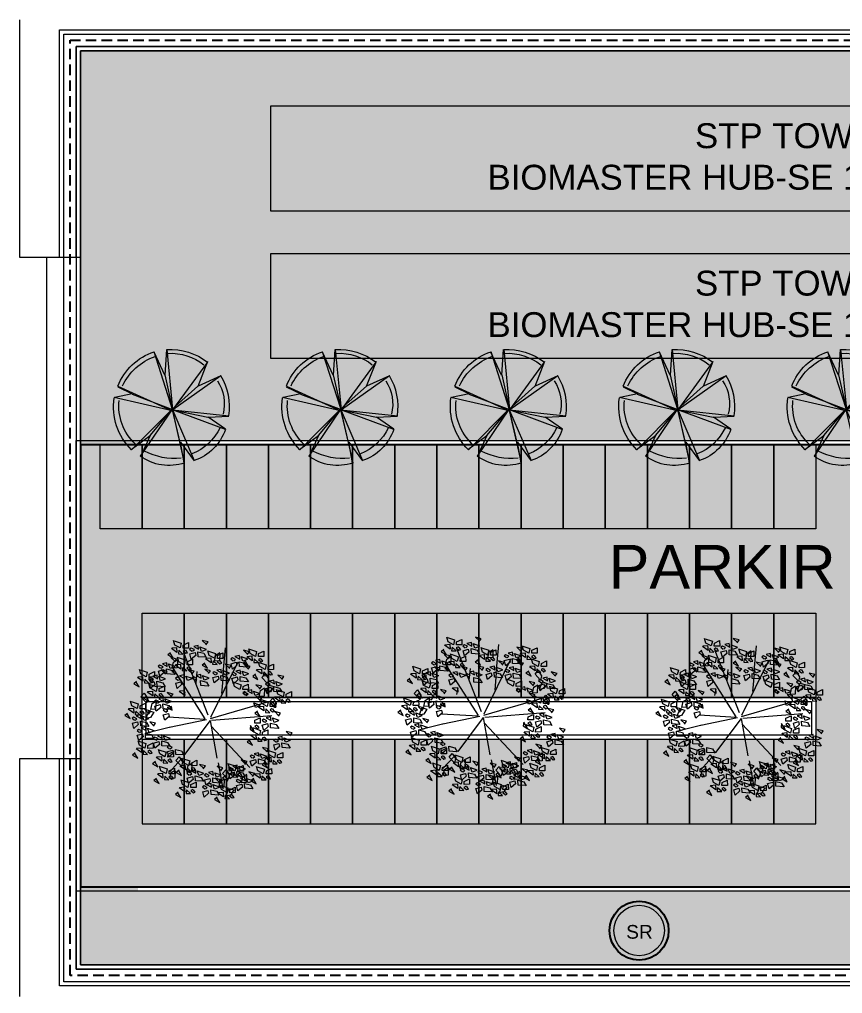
# Model space of a CAD drawing. Header units: inches. Extents: x 0 to 558, y -1 to 295.
# Drawn here: x 343.09 to 362.63, y 150.14 to 173.27 of the extents above; entities that cross this region are included whole.
import ezdxf
from ezdxf.enums import TextEntityAlignment as Align

# ---------------------------------------------------------------- set-up
doc = ezdxf.new("R2010")
doc.units = ezdxf.units.IN
doc.header["$MEASUREMENT"] = 0
doc.linetypes.add('$0$HIDDEN', pattern=[0.375, 0.25, -0.125])
for name, color, linetype, lineweight in [('ars', 11, 'Continuous', 0), ('ARSIR', 31, 'Continuous', 5), ('ARSIR BETON', 8, 'Continuous', 5), ('DINDING2', 146, 'Continuous', 5), ('lan', 7, 'Continuous', 15), ('NOT', 7, 'Continuous', 20), ('POHON', 98, 'Continuous', 5), ('RUMPUT', 93, 'Continuous', 0), ('SAN', 4, 'Continuous', 5), ('SANITAIR', 15, 'Continuous', 9)]:
    doc.layers.add(name, color=color, linetype=linetype, lineweight=lineweight)
doc.layers.add('as', color=1, linetype='Continuous', plot=False)
doc.layers.add('LANTAI', color=57, linetype='Continuous')
doc.styles.get("Standard").update_dxf_attribs({"font": 'arial.ttf'})
pattern_1 = [(86.66969, (37.0798, 226.14725), (-0.5066041, 0.569206), [0.142875, -0.934755]), (41.66969, (37.0798, 226.14725), (-0.5066045, 0.5692064), [0.142875, -0.619125]), (131.66969, (37.0798, 226.14725), (-0.5692064, -0.5066045), [0.142875, -0.619125])]

# ---------------------------------------------------------------- blocks, each defined once
blk = doc.blocks.new('DEN-1 BLOK 2')
for p, q in [((50.75, 21.705), (50.75, 33.605)), ((51.15, 21.705), (51.15, 33.605)), ((51.55, 21.705), (51.55, 33.605))]:
    blk.add_line(p, q)
for points in [[(50.1, 39.245), (50.1, 33.605)], [(50.1, 33.605), (51.55, 33.605)], [(50.1, 21.705), (51.55, 21.705)], [(50.1, 21.695), (50.1, 16.055)]]:
    blk.add_lwpolyline(points)
at = {"layer": 'as', "linetype": '$0$HIDDEN'}
for p, q in [((51.3, 16.555), (51.3, 38.755)), ((51.3, 38.755), (88.85, 38.755)), ((88.85, 16.555), (51.3, 16.555))]:
    blk.add_line(p, q, dxfattribs=at)
at = {"layer": 'SANITAIR'}
for p, q in [((51.05, 33.605), (51.05, 39.005)), ((51.05, 39.005), (88.6, 39.005)), ((51.15, 33.605), (51.15, 38.905)), ((51.15, 38.905), (88.7, 38.905)), ((51.45, 33.605), (51.45, 38.605)), ((51.45, 38.605), (89, 38.605)), ((51.55, 33.605), (51.55, 38.505)), ((51.55, 38.505), (89.1, 38.505)), ((51.55, 16.805), (51.55, 21.705)), ((89.1, 16.805), (51.55, 16.805))]:
    blk.add_line(p, q, dxfattribs=at)
for points in [[(88.6, 0.205), (88.6, 16.305), (51.05, 16.305), (51.05, 21.705)], [(88.7, 0.205), (88.7, 16.405), (51.15, 16.405), (51.15, 21.705)], [(89, 0.205), (89, 16.705), (51.45, 16.705), (51.45, 21.705)]]:
    blk.add_lwpolyline(points, dxfattribs=at)
blk = doc.blocks.new('NOT. SR')
for radius in [0.7, 0.6]:
    blk.add_circle((0, 0), radius)
blk.add_text('SR', height=0.3251).set_placement((0.008, -0.193), align=Align.CENTER)
blk = doc.blocks.new('rrety')
for p, q in [((497.8248, 232.6161), (497.8335, 232.64)), ((497.8335, 232.64), (497.8515, 232.6484)), ((497.8506, 232.6457), (497.8452, 232.6146)), ((497.8452, 232.6146), (497.8248, 232.6161)), ((497.8677, 232.6134), (497.8875, 232.619)), ((497.8733, 232.5824), (497.8677, 232.6134)), ((497.8875, 232.619), (497.8874, 232.5936)), ((498.0767, 232.6219), (498.0965, 232.6275)), ((498.0822, 232.5908), (498.0767, 232.6219)), ((498.0964, 232.6021), (498.0822, 232.588)), ((498.0965, 232.6275), (498.0964, 232.6021)), ((497.7802, 232.574), (497.8, 232.5795)), ((497.7857, 232.5429), (497.7802, 232.574)), ((497.8, 232.5795), (497.7999, 232.5541)), ((497.8574, 232.5587), (497.8572, 232.5786)), ((497.8755, 232.5409), (497.8574, 232.5587)), ((497.8592, 232.5767), (497.8853, 232.5589)), ((497.8874, 232.5936), (497.8733, 232.5795)), ((497.8853, 232.5589), (497.8755, 232.5409)), ((498.0146, 232.5768), (498.0343, 232.5823)), ((498.0201, 232.5457), (498.0146, 232.5768)), ((498.0343, 232.5823), (498.0342, 232.5569)), ((498.0607, 232.5474), (498.0605, 232.5674)), ((498.0625, 232.5654), (498.0886, 232.5477)), ((497.7999, 232.5541), (497.7857, 232.54)), ((498.0342, 232.5569), (498.0201, 232.5429)), ((498.0788, 232.5296), (498.0607, 232.5474)), ((498.0886, 232.5477), (498.0788, 232.5296)), ((497.704, 232.4781), (497.7237, 232.4836)), ((497.7095, 232.447), (497.704, 232.4781)), ((497.7237, 232.4836), (497.7236, 232.4582)), ((497.7236, 232.4582), (497.7095, 232.4442)), ((498.2229, 232.3707), (498.2316, 232.3946)), ((498.2316, 232.3946), (498.2497, 232.403)), ((498.2487, 232.4004), (498.2434, 232.3693)), ((498.2179, 232.3568), (498.2376, 232.3624)), ((498.2234, 232.3257), (498.2179, 232.3568)), ((498.2434, 232.3693), (498.2229, 232.3707)), ((498.2376, 232.3624), (498.2375, 232.337)), ((498.2375, 232.337), (498.2234, 232.3229)), ((498.2611, 232.319), (498.2609, 232.3389)), ((498.2793, 232.3012), (498.2611, 232.319)), ((498.263, 232.337), (498.2891, 232.3192)), ((498.2891, 232.3192), (498.2793, 232.3012)), ((498.1134, 232.2834), (498.1133, 232.258)), ((497.7303, 232.2231), (497.7301, 232.243)), ((497.7321, 232.2411), (497.7582, 232.2233)), ((497.7484, 232.2053), (497.7303, 232.2231)), ((497.7582, 232.2233), (497.7484, 232.2053)), ((497.7859, 232.2045), (497.8056, 232.2101)), ((497.7914, 232.1734), (497.7859, 232.2045)), ((497.8056, 232.2101), (497.8055, 232.1847)), ((497.7542, 232.1564), (497.7629, 232.1803)), ((497.7747, 232.1549), (497.7542, 232.1564)), ((497.7629, 232.1803), (497.7809, 232.1887)), ((497.78, 232.1861), (497.7747, 232.1549)), ((497.7839, 232.13), (497.7837, 232.15)), ((497.8055, 232.1847), (497.7914, 232.1706)), ((498.1671, 232.1678), (498.1868, 232.1734)), ((498.1726, 232.1368), (498.1671, 232.1678)), ((498.1868, 232.1734), (498.1867, 232.148)), ((497.8021, 232.1122), (497.7839, 232.13)), ((497.7858, 232.148), (497.8119, 232.1303)), ((497.8119, 232.1303), (497.8021, 232.1122)), ((498.1867, 232.148), (498.1726, 232.1339)), ((498.0005, 232.1002), (498.0202, 232.1057)), ((498.006, 232.0691), (498.0005, 232.1002)), ((498.0201, 232.0803), (498.006, 232.0663)), ((498.0202, 232.1057), (498.0201, 232.0803))]:
    blk.add_line(p, q)
for points in [[(497.8859, 232.6614), (497.8953, 232.6733), (497.8709, 232.6805), (497.8867, 232.6641)], [(498.0497, 232.6755), (498.0591, 232.6874), (498.0347, 232.6946), (498.0505, 232.6782)], [(497.8287, 232.6371), (497.8365, 232.6436), (497.8237, 232.6504), (497.8167, 232.6465), (497.826, 232.6379)], [(497.8543, 232.6442), (497.8529, 232.6594), (497.8343, 232.6561), (497.8543, 232.6442)], [(497.8857, 232.6408), (497.8663, 232.6348), (497.8602, 232.6543), (497.8865, 232.6435)], [(497.8824, 232.651), (497.9136, 232.6558), (497.9187, 232.6359), (497.8933, 232.6366), (497.8796, 232.6511)], [(497.9248, 232.6527), (497.9394, 232.672), (497.9502, 232.652), (497.9301, 232.6412), (497.9248, 232.6527)], [(498.0047, 232.6329), (497.9855, 232.618), (497.9803, 232.6401), (498.0025, 232.6453), (498.0047, 232.6329)], [(497.9924, 232.6512), (498.0003, 232.6577), (497.9875, 232.6645), (497.9805, 232.6606), (497.9897, 232.652)], [(498.0181, 232.6583), (498.0167, 232.6735), (497.998, 232.6702), (498.0181, 232.6583)], [(498.0461, 232.6236), (498.0147, 232.627), (498.0149, 232.6475), (498.0393, 232.6403), (498.0488, 232.6228)], [(498.0495, 232.6549), (498.03, 232.6489), (498.024, 232.6684), (498.0503, 232.6576)], [(498.1513, 232.6388), (498.1607, 232.6507), (498.1364, 232.6579), (498.1521, 232.6415)], [(497.7497, 232.5946), (497.7809, 232.5994), (497.786, 232.5795), (497.7606, 232.5802), (497.7468, 232.5947)], [(497.7921, 232.5963), (497.8067, 232.6156), (497.8175, 232.5956), (497.7974, 232.5848), (497.7921, 232.5963)], [(497.8409, 232.6188), (497.8218, 232.6039), (497.8165, 232.626), (497.8387, 232.6312), (497.8409, 232.6188)], [(497.8823, 232.6095), (497.8509, 232.6129), (497.8511, 232.6334), (497.8755, 232.6262), (497.885, 232.6087)], [(497.9135, 232.52), (497.8706, 232.621)], [(497.8852, 232.6002), (497.9164, 232.605), (497.9215, 232.5851), (497.8961, 232.5858), (497.8824, 232.6003)], [(497.8923, 232.5999), (497.8863, 232.586), (497.9117, 232.5853), (497.8922, 232.5971)], [(497.8872, 232.6198), (497.9044, 232.6306), (497.9153, 232.6134), (497.8871, 232.617)], [(497.9184, 232.6246), (497.9237, 232.6104), (497.9408, 232.6184), (497.9184, 232.6246)], [(497.9276, 232.6019), (497.9423, 232.6212), (497.953, 232.6012), (497.933, 232.5905), (497.9276, 232.6019)], [(497.9414, 232.6381), (497.9355, 232.6298), (497.9495, 232.6266), (497.9553, 232.6321), (497.9442, 232.638)], [(497.9586, 232.6087), (497.9898, 232.6135), (497.9949, 232.5936), (497.9695, 232.5943), (497.9558, 232.6088)], [(498.001, 232.6104), (498.0157, 232.6297), (498.0264, 232.6097), (498.0064, 232.5989), (498.001, 232.6104)], [(498.0666, 232.5852), (498.076, 232.5971), (498.0517, 232.6044), (498.0674, 232.5879)], [(498.0699, 232.5414), (498.1036, 232.5996)], [(498.1063, 232.5962), (498.0872, 232.5813), (498.082, 232.6035), (498.1041, 232.6087), (498.1063, 232.5962)], [(498.0941, 232.6146), (498.1019, 232.6211), (498.0892, 232.6278), (498.0822, 232.624), (498.0914, 232.6154)], [(498.1198, 232.6217), (498.1183, 232.6368), (498.0997, 232.6335), (498.1198, 232.6217)], [(498.1477, 232.5869), (498.1164, 232.5903), (498.1165, 232.6109), (498.1409, 232.6037), (498.1505, 232.5861)], [(498.1511, 232.6183), (498.1317, 232.6123), (498.1257, 232.6317), (498.1519, 232.621)], [(497.7532, 232.5514), (497.7626, 232.5633), (497.7382, 232.5705), (497.754, 232.5541)], [(497.7545, 232.5634), (497.7717, 232.5742), (497.7826, 232.557), (497.7544, 232.5606)], [(497.7857, 232.5682), (497.7909, 232.554), (497.8081, 232.562), (497.7857, 232.5682)], [(497.8086, 232.5817), (497.8028, 232.5734), (497.8168, 232.5702), (497.8226, 232.5757), (497.8115, 232.5816)], [(497.8402, 232.5484), (497.8388, 232.5635), (497.8201, 232.5602), (497.8402, 232.5484)], [(497.8344, 232.5539), (497.8491, 232.5733), (497.8598, 232.5533), (497.8398, 232.5425), (497.8344, 232.5539)], [(497.8716, 232.5449), (497.8521, 232.5389), (497.8461, 232.5584), (497.8724, 232.5477)], [(497.8718, 232.5655), (497.8812, 232.5774), (497.8568, 232.5846), (497.8726, 232.5682)], [(497.89, 232.5691), (497.9073, 232.5799), (497.9181, 232.5627), (497.8899, 232.5662)], [(497.9212, 232.5739), (497.9265, 232.5596), (497.9436, 232.5676), (497.9212, 232.5739)], [(497.9442, 232.5873), (497.9383, 232.579), (497.9523, 232.5758), (497.9581, 232.5813), (497.947, 232.5873)], [(497.9685, 232.5576), (497.9625, 232.5437), (497.9879, 232.543), (497.9685, 232.5548)], [(497.9634, 232.5775), (497.9807, 232.5883), (497.9915, 232.5711), (497.9634, 232.5747)], [(497.9946, 232.5823), (497.9999, 232.5681), (498.0171, 232.5761), (497.9946, 232.5823)], [(498.0094, 232.561), (498.0172, 232.5675), (498.0045, 232.5742), (497.9974, 232.5704), (498.0067, 232.5618)], [(498.0176, 232.5958), (498.0117, 232.5875), (498.0258, 232.5843), (498.0316, 232.5898), (498.0204, 232.5957)], [(498.035, 232.5681), (498.0336, 232.5832), (498.015, 232.5799), (498.035, 232.5681)], [(498.0664, 232.5647), (498.047, 232.5587), (498.0409, 232.5781), (498.0672, 232.5674)], [(498.1139, 232.5469), (498.1217, 232.5534), (498.1089, 232.5601), (498.1019, 232.5563), (498.1111, 232.5477)], [(498.1395, 232.554), (498.1381, 232.5691), (498.1195, 232.5658), (498.1395, 232.554)], [(498.1709, 232.5506), (498.1515, 232.5446), (498.1454, 232.564), (498.1717, 232.5533)], [(498.1711, 232.5711), (498.1805, 232.583), (498.1561, 232.5903), (498.1719, 232.5738)], [(498.2614, 232.5542), (498.2709, 232.5661), (498.2465, 232.5733), (498.2622, 232.5569)], [(497.7082, 232.5088), (497.6891, 232.4939), (497.6838, 232.516), (497.706, 232.5212), (497.7082, 232.5088)], [(497.6959, 232.5271), (497.7038, 232.5337), (497.691, 232.5404), (497.684, 232.5366), (497.6932, 232.5279)], [(497.7216, 232.5343), (497.7202, 232.5494), (497.7016, 232.5461), (497.7216, 232.5343)], [(497.7496, 232.4995), (497.7182, 232.5029), (497.7184, 232.5234), (497.7428, 232.5162), (497.7523, 232.4987)], [(497.753, 232.5308), (497.7335, 232.5248), (497.7275, 232.5443), (497.7538, 232.5336)], [(497.7596, 232.5435), (497.7536, 232.5296), (497.779, 232.5289), (497.7595, 232.5407)], [(497.792, 232.5523), (497.8232, 232.5571), (497.8283, 232.5372), (497.8029, 232.5379), (497.7892, 232.5523)], [(497.7968, 232.5211), (497.8141, 232.5319), (497.8249, 232.5147), (497.7968, 232.5183)], [(497.8268, 232.5229), (497.8076, 232.508), (497.8024, 232.5301), (497.8246, 232.5353), (497.8268, 232.5229)], [(497.8145, 232.5412), (497.8224, 232.5478), (497.8096, 232.5545), (497.8026, 232.5507), (497.8118, 232.542)], [(497.828, 232.5259), (497.8333, 232.5117), (497.8505, 232.5197), (497.828, 232.5259)], [(497.8682, 232.5136), (497.8368, 232.517), (497.837, 232.5375), (497.8614, 232.5303), (497.8709, 232.5128)], [(497.851, 232.5394), (497.8451, 232.5311), (497.8592, 232.5279), (497.865, 232.5334), (497.8538, 232.5393)], [(497.8951, 232.5492), (497.8891, 232.5352), (497.9145, 232.5345), (497.8951, 232.5463)], [(498.0216, 232.5427), (498.0025, 232.5277), (497.9973, 232.5499), (498.0194, 232.5551), (498.0216, 232.5427)], [(498.063, 232.5333), (498.0317, 232.5367), (498.0318, 232.5573), (498.0562, 232.5501), (498.0657, 232.5325)], [(498.0631, 232.5184), (498.0943, 232.5232), (498.0994, 232.5033), (498.074, 232.504), (498.0603, 232.5185)], [(498.1261, 232.5286), (498.107, 232.5136), (498.1017, 232.5358), (498.1239, 232.541), (498.1261, 232.5286)], [(498.1055, 232.5201), (498.1202, 232.5395), (498.1309, 232.5194), (498.1109, 232.5087), (498.1055, 232.5201)], [(498.1675, 232.5192), (498.1361, 232.5226), (498.1363, 232.5432), (498.1607, 232.536), (498.1702, 232.5184)], [(498.1705, 232.4975), (498.1851, 232.5169), (498.1959, 232.4969), (498.1758, 232.4861), (498.1705, 232.4975)], [(498.2165, 232.5116), (498.1973, 232.4967), (498.1921, 232.5188), (498.2142, 232.5241), (498.2165, 232.5116)], [(498.2042, 232.53), (498.212, 232.5365), (498.1993, 232.5432), (498.1923, 232.5394), (498.2015, 232.5308)], [(498.2299, 232.5371), (498.2285, 232.5522), (498.2098, 232.5489), (498.2299, 232.5371)], [(498.2579, 232.5023), (498.2265, 232.5057), (498.2267, 232.5263), (498.251, 232.519), (498.2606, 232.5015)], [(498.2613, 232.5337), (498.2418, 232.5277), (498.2358, 232.5471), (498.2621, 232.5364)], [(497.7221, 232.4752), (497.7315, 232.4872), (497.7072, 232.4944), (497.7229, 232.4779)], [(497.7158, 232.4818), (497.747, 232.4866), (497.7521, 232.4667), (497.7267, 232.4674), (497.713, 232.4818)], [(497.7582, 232.4834), (497.7728, 232.5028), (497.7836, 232.4828), (497.7635, 232.472), (497.7582, 232.4834)], [(497.9754, 232.3753), (497.7793, 232.51)], [(497.8019, 232.5012), (497.7959, 232.4873), (497.8213, 232.4866), (497.8019, 232.4984)], [(497.9846, 232.3539), (497.9233, 232.5008)], [(497.9846, 232.3539), (498.0582, 232.5161)], [(498.1221, 232.5056), (498.1162, 232.4972), (498.1302, 232.494), (498.136, 232.4995), (498.1249, 232.5055)], [(498.128, 232.4959), (498.1592, 232.5007), (498.1644, 232.4808), (498.139, 232.4815), (498.1252, 232.4959)], [(498.187, 232.483), (498.1811, 232.4747), (498.1952, 232.4715), (498.201, 232.477), (498.1898, 232.4829)], [(498.2015, 232.4789), (498.2327, 232.4837), (498.2378, 232.4639), (498.2124, 232.4645), (498.1986, 232.479)], [(498.2439, 232.4806), (498.2585, 232.5), (498.2693, 232.4799), (498.2492, 232.4692), (498.2439, 232.4806)], [(497.6771, 232.4327), (497.658, 232.4177), (497.6528, 232.4399), (497.6749, 232.4451), (497.6771, 232.4327)], [(497.6649, 232.451), (497.6727, 232.4575), (497.66, 232.4642), (497.653, 232.4604), (497.6622, 232.4518)], [(497.6906, 232.4581), (497.6891, 232.4732), (497.6705, 232.4699), (497.6906, 232.4581)], [(497.7185, 232.4234), (497.6872, 232.4268), (497.6873, 232.4473), (497.7117, 232.4401), (497.7213, 232.4226)], [(497.7219, 232.4547), (497.7025, 232.4487), (497.6965, 232.4681), (497.7227, 232.4574)], [(497.7206, 232.4506), (497.7378, 232.4614), (497.7487, 232.4442), (497.7205, 232.4478)], [(497.7518, 232.4554), (497.7571, 232.4412), (497.7742, 232.4492), (497.7518, 232.4554)], [(497.7748, 232.4689), (497.7689, 232.4606), (497.7829, 232.4574), (497.7887, 232.4629), (497.7776, 232.4688)], [(498.1329, 232.4647), (498.1501, 232.4755), (498.1609, 232.4583), (498.1328, 232.4619)], [(498.1403, 232.4159), (498.2384, 232.4649)], [(498.1641, 232.4695), (498.1693, 232.4553), (498.1865, 232.4633), (498.1641, 232.4695)], [(498.2063, 232.4478), (498.2235, 232.4586), (498.2343, 232.4414), (498.2062, 232.445)], [(498.2325, 232.4338), (498.2637, 232.4386), (498.2688, 232.4187), (498.2434, 232.4194), (498.2297, 232.4339)], [(498.2375, 232.4526), (498.2427, 232.4383), (498.2599, 232.4463), (498.2375, 232.4526)], [(498.2604, 232.4661), (498.2546, 232.4578), (498.2686, 232.4546), (498.2744, 232.4601), (498.2633, 232.466)], [(498.2749, 232.4355), (498.2896, 232.4549), (498.3003, 232.4348), (498.2803, 232.4241), (498.2749, 232.4355)], [(497.6339, 232.3943), (497.6651, 232.3991), (497.6702, 232.3793), (497.6448, 232.3799), (497.6311, 232.3944)], [(497.6763, 232.396), (497.691, 232.4154), (497.7017, 232.3953), (497.6817, 232.3846), (497.6763, 232.396)], [(497.7257, 232.4307), (497.7197, 232.4168), (497.7451, 232.4161), (497.7256, 232.4279)], [(497.7724, 232.3791), (497.771, 232.3943), (497.7524, 232.391), (497.7724, 232.3791)], [(497.804, 232.3963), (497.8134, 232.4082), (497.7891, 232.4154), (497.8048, 232.399)], [(497.9999, 232.3539), (498.144, 232.4182)], [(498.2114, 232.4279), (498.2054, 232.414), (498.2308, 232.4133), (498.2113, 232.4251)], [(498.2373, 232.4027), (498.2546, 232.4135), (498.2654, 232.3963), (498.2373, 232.3998)], [(498.2685, 232.4075), (498.2738, 232.3932), (498.291, 232.4012), (498.2685, 232.4075)], [(498.2976, 232.382), (498.2962, 232.3971), (498.2776, 232.3938), (498.2976, 232.382)], [(498.2915, 232.4209), (498.2856, 232.4126), (498.2997, 232.4094), (498.3055, 232.4149), (498.2943, 232.4209)], [(498.3292, 232.3991), (498.3386, 232.411), (498.3143, 232.4182), (498.33, 232.4018)], [(497.6387, 232.3632), (497.6559, 232.374), (497.6668, 232.3568), (497.6386, 232.3604)], [(497.6699, 232.368), (497.6752, 232.3537), (497.6923, 232.3617), (497.6699, 232.368)], [(497.6929, 232.3815), (497.687, 232.3732), (497.701, 232.37), (497.7068, 232.3754), (497.6957, 232.3814)], [(497.759, 232.3537), (497.7399, 232.3388), (497.7347, 232.3609), (497.7568, 232.3661), (497.759, 232.3537)], [(497.7468, 232.372), (497.7546, 232.3785), (497.7419, 232.3853), (497.7348, 232.3814), (497.7441, 232.3728)], [(497.8004, 232.3444), (497.769, 232.3478), (497.7692, 232.3683), (497.7936, 232.3611), (497.8031, 232.3436)], [(497.8038, 232.3757), (497.7844, 232.3697), (497.7783, 232.3892), (497.8046, 232.3784)], [(497.8148, 232.3368), (497.8134, 232.352), (497.7949, 232.3598), (497.8148, 232.3368)], [(498.0061, 232.3539), (498.1593, 232.3784)], [(498.1563, 232.3735), (498.171, 232.3928), (498.1817, 232.3728), (498.1617, 232.362), (498.1563, 232.3735)], [(498.1729, 232.3589), (498.167, 232.3506), (498.1811, 232.3474), (498.1869, 232.3529), (498.1757, 232.3588)], [(498.1987, 232.3453), (498.2133, 232.3646), (498.2241, 232.3446), (498.204, 232.3338), (498.1987, 232.3453)], [(498.2424, 232.3828), (498.2364, 232.3688), (498.2618, 232.3681), (498.2424, 232.38)], [(498.2842, 232.3565), (498.2651, 232.3416), (498.2599, 232.3637), (498.282, 232.3689), (498.2842, 232.3565)], [(498.272, 232.3749), (498.2798, 232.3814), (498.2671, 232.3881), (498.26, 232.3843), (498.2693, 232.3757)], [(498.3256, 232.3472), (498.2943, 232.3506), (498.2944, 232.3711), (498.3188, 232.3639), (498.3283, 232.3464)], [(498.329, 232.3786), (498.3096, 232.3725), (498.3036, 232.392), (498.3298, 232.3813)], [(497.6438, 232.3433), (497.6378, 232.3293), (497.6632, 232.3287), (497.6437, 232.3405)], [(497.6988, 232.3238), (497.73, 232.3286), (497.7352, 232.3088), (497.7098, 232.3094), (497.696, 232.3239)], [(497.9785, 232.3508), (497.7363, 232.2773)], [(497.7413, 232.3255), (497.7559, 232.3449), (497.7667, 232.3248), (497.7466, 232.3141), (497.7413, 232.3255)], [(497.9846, 232.3447), (497.7609, 232.2222)], [(497.8014, 232.3114), (497.7822, 232.2965), (497.777, 232.3186), (497.7992, 232.3238), (497.8014, 232.3114)], [(497.7891, 232.3297), (497.7969, 232.3362), (497.7842, 232.3429), (497.7772, 232.3391), (497.7864, 232.3305)], [(497.9846, 232.3386), (497.9233, 232.0875)], [(497.9969, 232.3324), (498.1532, 232.0998)], [(498.0061, 232.3508), (498.1838, 232.1733)], [(498.1499, 232.3454), (498.1552, 232.3312), (498.1724, 232.3392), (498.1499, 232.3454)], [(498.1563, 232.3436), (498.1875, 232.3484), (498.1926, 232.3285), (498.1672, 232.3292), (498.1535, 232.3437)], [(498.1611, 232.3124), (498.1783, 232.3232), (498.1892, 232.306), (498.161, 232.3096)], [(498.1923, 232.3172), (498.1976, 232.303), (498.2147, 232.311), (498.1923, 232.3172)], [(498.2153, 232.3307), (498.2094, 232.3224), (498.2234, 232.3192), (498.2292, 232.3247), (498.2181, 232.3306)], [(498.2671, 232.3117), (498.2765, 232.3236), (498.2521, 232.3308), (498.2679, 232.3144)], [(497.7088, 232.2728), (497.7027, 232.2588), (497.7281, 232.2582), (497.7087, 232.27)], [(497.7037, 232.2927), (497.7209, 232.3035), (497.7317, 232.2863), (497.7036, 232.2899)], [(497.7349, 232.2975), (497.7401, 232.2832), (497.7573, 232.2912), (497.7349, 232.2975)], [(497.7578, 232.311), (497.7519, 232.3027), (497.766, 232.2995), (497.7718, 232.3049), (497.7606, 232.3109)], [(497.7984, 232.2722), (497.8078, 232.2841), (497.7834, 232.2913), (497.7992, 232.2749)], [(498.137, 232.2601), (498.1176, 232.2541), (498.1115, 232.2735), (498.1378, 232.2628)], [(498.1662, 232.2925), (498.1602, 232.2786), (498.1856, 232.2779), (498.1661, 232.2897)], [(498.2221, 232.2691), (498.203, 232.2542), (498.1977, 232.2763), (498.2199, 232.2815), (498.2221, 232.2691)], [(498.2099, 232.2874), (498.2177, 232.2939), (498.2049, 232.3006), (498.1979, 232.2968), (498.2072, 232.2882)], [(498.2355, 232.2945), (498.2341, 232.3097), (498.2155, 232.3064), (498.2355, 232.2945)], [(498.2635, 232.2598), (498.2321, 232.2632), (498.2323, 232.2837), (498.2567, 232.2765), (498.2662, 232.259)], [(498.2669, 232.2911), (498.2475, 232.2851), (498.2414, 232.3046), (498.2677, 232.2938)], [(498.2439, 232.2578), (498.2585, 232.2772), (498.2693, 232.2571), (498.2492, 232.2464), (498.2439, 232.2578)], [(498.3207, 232.2609), (498.3302, 232.2728), (498.3058, 232.28), (498.3215, 232.2636)], [(497.7419, 232.2186), (497.7513, 232.2305), (497.7269, 232.2377), (497.7427, 232.2213)], [(497.7534, 232.2296), (497.7342, 232.2147), (497.729, 232.2368), (497.7512, 232.242), (497.7534, 232.2296)], [(497.7411, 232.2479), (497.7489, 232.2545), (497.7362, 232.2612), (497.7292, 232.2574), (497.7384, 232.2487)], [(497.7668, 232.2551), (497.7654, 232.2702), (497.7467, 232.2669), (497.7668, 232.2551)], [(497.7948, 232.2203), (497.7634, 232.2237), (497.7636, 232.2442), (497.788, 232.237), (497.7975, 232.2195)], [(497.7982, 232.2516), (497.7787, 232.2456), (497.7727, 232.2651), (497.799, 232.2544)], [(497.794, 232.2476), (497.8112, 232.2584), (497.8221, 232.2412), (497.7939, 232.2447)], [(497.9718, 232.1588), (497.9626, 232.2322)], [(498.1338, 232.2324), (498.1484, 232.2518), (498.1592, 232.2318), (498.1391, 232.221), (498.1338, 232.2324)], [(498.2015, 232.2562), (498.2327, 232.261), (498.2378, 232.2411), (498.2124, 232.2418), (498.1986, 232.2562)], [(498.2063, 232.225), (498.2235, 232.2358), (498.2343, 232.2186), (498.2062, 232.2222)], [(498.2758, 232.2183), (498.2566, 232.2034), (498.2514, 232.2255), (498.2735, 232.2308), (498.2758, 232.2183)], [(498.2635, 232.2367), (498.2713, 232.2432), (498.2586, 232.2499), (498.2516, 232.2461), (498.2608, 232.2375)], [(498.2604, 232.2433), (498.2546, 232.235), (498.2686, 232.2318), (498.2744, 232.2373), (498.2633, 232.2432)], [(498.2892, 232.2438), (498.2878, 232.2589), (498.2691, 232.2556), (498.2892, 232.2438)], [(498.3172, 232.209), (498.2858, 232.2124), (498.286, 232.233), (498.3103, 232.2257), (498.3199, 232.2082)], [(498.3206, 232.2404), (498.3011, 232.2344), (498.2951, 232.2538), (498.3214, 232.2431)], [(497.6847, 232.1944), (497.6925, 232.2009), (497.6797, 232.2076), (497.6727, 232.2038), (497.6819, 232.1952)], [(497.7103, 232.2015), (497.7089, 232.2166), (497.6903, 232.2133), (497.7103, 232.2015)], [(497.7383, 232.1667), (497.7069, 232.1701), (497.7071, 232.1907), (497.7315, 232.1834), (497.741, 232.1659)], [(497.7417, 232.1981), (497.7223, 232.1921), (497.7162, 232.2115), (497.7425, 232.2008)], [(497.761, 232.1732), (497.7757, 232.1926), (497.7864, 232.1725), (497.7664, 232.1618), (497.761, 232.1732)], [(497.7991, 232.2277), (497.7931, 232.2137), (497.8185, 232.213), (497.799, 232.2248)], [(497.8053, 232.1996), (497.8225, 232.2104), (497.8334, 232.1932), (497.8052, 232.1968)], [(497.8365, 232.2044), (497.8418, 232.1902), (497.8589, 232.1982), (497.8365, 232.2044)], [(497.8595, 232.2179), (497.8536, 232.2096), (497.8676, 232.2064), (497.8734, 232.2119), (497.8623, 232.2178)], [(497.8804, 232.1845), (497.8613, 232.1696), (497.8561, 232.1917), (497.8782, 232.1969), (497.8804, 232.1845)], [(497.8682, 232.2028), (497.876, 232.2093), (497.8633, 232.216), (497.8563, 232.2122), (497.8655, 232.2036)], [(497.9219, 232.1752), (497.8905, 232.1786), (497.8907, 232.1991), (497.915, 232.1919), (497.9246, 232.1744)], [(497.9869, 232.176), (498.0016, 232.1954), (498.0123, 232.1754), (497.9923, 232.1646), (497.9869, 232.176)], [(498.0236, 232.2138), (498.0548, 232.2186), (498.0599, 232.1988), (498.0345, 232.1994), (498.0207, 232.2139)], [(498.0284, 232.1827), (498.0456, 232.1935), (498.0564, 232.1763), (498.0283, 232.1799)], [(498.076, 232.2139), (498.0821, 232.1649)], [(498.0825, 232.201), (498.0767, 232.1927), (498.0907, 232.1895), (498.0965, 232.195), (498.0854, 232.2009)], [(498.0961, 232.1996), (498.1134, 232.2104), (498.1242, 232.1932), (498.0961, 232.1968)], [(498.1273, 232.2044), (498.1326, 232.1902), (498.1498, 232.1982), (498.1273, 232.2044)], [(498.1503, 232.2179), (498.1444, 232.2096), (498.1585, 232.2064), (498.1643, 232.2119), (498.1531, 232.2178)], [(498.1767, 232.1763), (498.1862, 232.1882), (498.1618, 232.1954), (498.1775, 232.179)], [(498.1732, 232.1969), (498.2044, 232.2017), (498.2095, 232.1818), (498.1841, 232.1825), (498.1704, 232.197)], [(498.2114, 232.2051), (498.2054, 232.1912), (498.2308, 232.1905), (498.2113, 232.2023)], [(498.2156, 232.1986), (498.2303, 232.218), (498.241, 232.1979), (498.221, 232.1872), (498.2156, 232.1986)], [(498.2375, 232.2298), (498.2427, 232.2155), (498.2599, 232.2235), (498.2375, 232.2298)], [(497.6969, 232.176), (497.6778, 232.1611), (497.6725, 232.1832), (497.6947, 232.1884), (497.6969, 232.176)], [(497.7186, 232.1715), (497.7498, 232.1763), (497.7549, 232.1565), (497.7295, 232.1571), (497.7158, 232.1716)], [(497.7234, 232.1404), (497.7407, 232.1512), (497.7515, 232.134), (497.7233, 232.1376)], [(497.7776, 232.1587), (497.7717, 232.1504), (497.7857, 232.1472), (497.7915, 232.1527), (497.7804, 232.1586)], [(497.8104, 232.1797), (497.8044, 232.1658), (497.8298, 232.1651), (497.8103, 232.1769)], [(497.8654, 232.1603), (497.8966, 232.1651), (497.9018, 232.1452), (497.8764, 232.1459), (497.8626, 232.1603)], [(497.9079, 232.1619), (497.9225, 232.1813), (497.9333, 232.1613), (497.9132, 232.1505), (497.9079, 232.1619)], [(497.9445, 232.1744), (497.9757, 232.1792), (497.9808, 232.1593), (497.9554, 232.16), (497.9417, 232.1744)], [(497.9493, 232.1432), (497.9666, 232.154), (497.9774, 232.1368), (497.9492, 232.1404)], [(497.9723, 232.161), (497.9877, 232.0416)], [(498.0035, 232.1615), (497.9976, 232.1532), (498.0116, 232.15), (498.0174, 232.1555), (498.0063, 232.1614)], [(498.0335, 232.1628), (498.0275, 232.1489), (498.0529, 232.1482), (498.0334, 232.16)], [(498.0596, 232.1875), (498.0648, 232.1732), (498.082, 232.1812), (498.0596, 232.1875)], [(498.1013, 232.1797), (498.0952, 232.1658), (498.1206, 232.1651), (498.1012, 232.1769)], [(498.1195, 232.1521), (498.1273, 232.1586), (498.1146, 232.1653), (498.1076, 232.1615), (498.1168, 232.1529)], [(498.1452, 232.1592), (498.1437, 232.1743), (498.1251, 232.171), (498.1452, 232.1592)], [(498.1765, 232.1558), (498.1571, 232.1498), (498.1511, 232.1692), (498.1773, 232.1585)], [(498.178, 232.1658), (498.1953, 232.1766), (498.2061, 232.1594), (498.178, 232.1629)], [(498.2092, 232.1706), (498.2145, 232.1563), (498.2317, 232.1643), (498.2092, 232.1706)], [(498.2322, 232.1841), (498.2263, 232.1757), (498.2404, 232.1725), (498.2462, 232.178), (498.235, 232.184)], [(497.7285, 232.1205), (497.7225, 232.1066), (497.7479, 232.1059), (497.7285, 232.1177)], [(497.7546, 232.1452), (497.7599, 232.1309), (497.777, 232.1389), (497.7546, 232.1452)], [(497.7835, 232.0985), (497.7913, 232.105), (497.7786, 232.1117), (497.7715, 232.1079), (497.7808, 232.0993)], [(497.8091, 232.1056), (497.8077, 232.1207), (497.7891, 232.1174), (497.8091, 232.1056)], [(497.8405, 232.1022), (497.8211, 232.0962), (497.8151, 232.1156), (497.8413, 232.1049)], [(497.8407, 232.1227), (497.8501, 232.1346), (497.8258, 232.1418), (497.8415, 232.1254)], [(497.8754, 232.1092), (497.8693, 232.0953), (497.8947, 232.0946), (497.8753, 232.1064)], [(497.8702, 232.1291), (497.8875, 232.1399), (497.8983, 232.1227), (497.8702, 232.1263)], [(497.9015, 232.1339), (497.9067, 232.1197), (497.9239, 232.1277), (497.9015, 232.1339)], [(497.9244, 232.1474), (497.9185, 232.1391), (497.9326, 232.1359), (497.9384, 232.1414), (497.9272, 232.1473)], [(497.9248, 232.1027), (497.9394, 232.1221), (497.9502, 232.102), (497.9301, 232.0913), (497.9248, 232.1027)], [(497.9544, 232.1233), (497.9484, 232.1094), (497.9738, 232.1087), (497.9543, 232.1205)], [(497.9805, 232.148), (497.9858, 232.1338), (498.0029, 232.1418), (497.9805, 232.148)], [(498.0009, 232.0985), (498.0087, 232.105), (497.996, 232.1117), (497.989, 232.1079), (497.9982, 232.0993)], [(498.0266, 232.1056), (498.0252, 232.1207), (498.0065, 232.1174), (498.0266, 232.1056)], [(498.058, 232.1022), (498.0385, 232.0962), (498.0325, 232.1156), (498.0588, 232.1049)], [(498.0581, 232.1227), (498.0676, 232.1346), (498.0432, 232.1418), (498.0589, 232.1254)], [(498.1027, 232.0999), (498.1173, 232.1193), (498.1281, 232.0992), (498.108, 232.0885), (498.1027, 232.0999)], [(498.1317, 232.1337), (498.1126, 232.1188), (498.1074, 232.1409), (498.1295, 232.1461), (498.1317, 232.1337)], [(498.1732, 232.1244), (498.1418, 232.1278), (498.142, 232.1484), (498.1663, 232.1411), (498.1759, 232.1236)], [(498.1762, 232.0943), (498.1748, 232.1094), (498.1562, 232.1061), (498.1762, 232.0943)], [(498.1831, 232.1459), (498.1771, 232.1319), (498.2025, 232.1312), (498.1831, 232.1431)], [(498.2078, 232.1114), (498.2172, 232.1233), (498.1928, 232.1306), (498.2086, 232.1141)], [(497.7957, 232.0801), (497.7766, 232.0652), (497.7714, 232.0874), (497.7935, 232.0926), (497.7957, 232.0801)], [(497.8371, 232.0708), (497.8058, 232.0742), (497.8059, 232.0948), (497.8303, 232.0876), (497.8398, 232.07)], [(497.86, 232.0605), (497.8586, 232.0756), (497.8399, 232.0723), (497.86, 232.0605)], [(497.8914, 232.0571), (497.8719, 232.051), (497.8659, 232.0705), (497.8922, 232.0598)], [(497.8915, 232.0776), (497.901, 232.0895), (497.8766, 232.0967), (497.8923, 232.0803)], [(497.8824, 232.101), (497.9136, 232.1058), (497.9187, 232.086), (497.8933, 232.0866), (497.8796, 232.1011)], [(497.8872, 232.0699), (497.9044, 232.0807), (497.9153, 232.0635), (497.8871, 232.0671)], [(497.9184, 232.0747), (497.9237, 232.0604), (497.9408, 232.0684), (497.9184, 232.0747)], [(497.9414, 232.0882), (497.9355, 232.0799), (497.9495, 232.0767), (497.9553, 232.0821), (497.9442, 232.0881)], [(498.0132, 232.0801), (497.994, 232.0652), (497.9888, 232.0874), (498.0109, 232.0926), (498.0132, 232.0801)], [(498.0546, 232.0708), (498.0232, 232.0742), (498.0234, 232.0948), (498.0477, 232.0876), (498.0573, 232.07)], [(498.0603, 232.0982), (498.0915, 232.103), (498.0966, 232.0831), (498.0712, 232.0838), (498.0575, 232.0983)], [(498.0651, 232.0671), (498.0823, 232.0779), (498.0932, 232.0607), (498.065, 232.0642)], [(498.0963, 232.0719), (498.1015, 232.0576), (498.1187, 232.0656), (498.0963, 232.0719)], [(498.1192, 232.0853), (498.1134, 232.077), (498.1274, 232.0738), (498.1332, 232.0793), (498.1221, 232.0853)], [(498.1628, 232.0689), (498.1437, 232.0539), (498.1384, 232.0761), (498.1606, 232.0813), (498.1628, 232.0689)], [(498.1506, 232.0872), (498.1584, 232.0937), (498.1456, 232.1004), (498.1386, 232.0966), (498.1479, 232.088)], [(498.2042, 232.0595), (498.1728, 232.063), (498.173, 232.0835), (498.1974, 232.0763), (498.2069, 232.0587)], [(498.2076, 232.0909), (498.1882, 232.0849), (498.1821, 232.1043), (498.2084, 232.0936)], [(497.8466, 232.035), (497.8274, 232.0201), (497.8222, 232.0422), (497.8443, 232.0474), (497.8466, 232.035)], [(497.8343, 232.0533), (497.8421, 232.0599), (497.8294, 232.0666), (497.8224, 232.0628), (497.8316, 232.0542)], [(497.888, 232.0257), (497.8566, 232.0291), (497.8568, 232.0496), (497.8811, 232.0424), (497.8907, 232.0249)], [(497.8923, 232.05), (497.8863, 232.036), (497.9117, 232.0354), (497.8922, 232.0472)], [(498.0702, 232.0472), (498.0642, 232.0332), (498.0896, 232.0325), (498.0701, 232.0444)]]:
    blk.add_lwpolyline(points)
blk = doc.blocks.new('D00088C')
for p, q in [((-0.2342, 0.4212), (-0.1152, 0.2615)), ((-0.2303, 0.4213), (-0.0013, -0.0094)), ((-0.0013, -0.0094), (-0.1437, 0.4512)), ((-0.1152, 0.2615), (-0.1398, 0.4513)), ((0.2305, 0.3971), (0.0063, 0.0027)), ((0.0063, 0.0027), (0.303, 0.3553)), ((0.2266, 0.397), (0.1472, 0.2403)), ((0.1472, 0.2403), (0.3033, 0.3575)), ((-0.1152, 0.2612), (-0.0014, -0.0054)), ((0.0023, 0.0066), (-0.4996, 0.0423)), ((-0.496, -0.0575), (0.0023, 0.0066)), ((-0.3618, -0.0303), (-0.4945, 0.0417)), ((0.3075, -0.0277), (0.0024, 0.0026)), ((0.4778, 0.0264), (0.0025, -0.0014)), ((0.4784, 0.0248), (0.3087, -0.0294)), ((-0.4961, -0.0535), (-0.3618, -0.0303)), ((-0.3629, -0.0277), (0.0026, -0.0053)), ((0.0026, -0.0053), (-0.2884, -0.4252)), ((-0.192, -0.4744), (0.0026, -0.0053)), ((-0.1451, -0.264), (0.0026, -0.0053)), ((0.1495, -0.2553), (-0.0014, -0.0054)), ((0.3099, -0.3943), (0.0064, -0.0013)), ((0.0064, -0.0013), (0.169, -0.4733)), ((0.3087, -0.0294), (0.4741, -0.089)), ((-0.1457, -0.2629), (-0.2885, -0.4212)), ((-0.1959, -0.4745), (-0.1457, -0.2629))]:
    blk.add_line(p, q)
at = {"flags": 128}
blk.add_lwpolyline([(0.1453, 0.2437), (0.0025, -0.0014), (0.4729, -0.0927, -0.179693), (0.3099, -0.3943), (0.1517, -0.2555), (0.1692, -0.4812)], format="xyb", dxfattribs=at)
for centre, radius, start, end in [((0.0045, -0.0301), 0.5088, 117.48632, 171.44836), ((-0.0088, 0.063), 0.411, 54.38421, 109.16738), ((-0.022, -0.0267), 0.4368, 115.9305, 169.2592), ((-0.018, -0.1342), 0.5445, 67.36302, 101.07982), ((0.0516, 0.0107), 0.4265, 2.11272, 53.88875), ((-0.0182, -0.0451), 0.4539, 8.9188, 50.83842), ((-0.0137, -0.0277), 0.4832, 183.5353, 235.35442), ((0.0103, -0.0052), 0.475, 188.14491, 233.91105), ((0.0637, -0.0721), 0.358, 309.79092, 357.1215), ((-0.013, 0.0189), 0.5247, 250.05801, 290.29527), ((-0.0193, -0.0383), 0.4358, 249.36854, 292.0705)]:
    blk.add_arc(centre, radius, start, end)

msp = doc.modelspace()

# ---------------------------------------------------------------- hatches: boundary and pattern name
at = {"layer": 'ARSIR'}
h = msp.add_hatch(dxfattribs=at)
h.set_pattern_fill('AR-HBONE', color=256, scale=0.004, style=0)
h.set_pattern_definition([(45, (97.41734, -7.36865), (6e-17, 0.5747364), [1.2192, -0.4064]), (135, (97.7047, -7.0813), (6e-17, 0.5747364), [1.2192, -0.4064])])
edge = h.paths.add_edge_path()
edge.add_line((387.02, 163.1715), (388.22, 163.1715))
edge.add_line((388.22, 163.1715), (388.22, 186.8365))
edge.add_arc((380.07, 186.8365), 8.15, 0, 90)
edge.add_line((380.07, 194.9865), (340.1822, 194.9865))
edge.add_line((340.1822, 194.9865), (340.1822, 193.7865))
edge.add_line((340.1822, 193.7865), (380.07, 193.7865))
edge.add_arc((380.07, 186.8365), 6.95, 0, 90, ccw=False)
edge.add_line((387.02, 186.8365), (387.02, 163.1715))
h = msp.add_hatch(dxfattribs=at)
h.set_pattern_fill('AR-HBONE', color=256, scale=0.1, style=0)
h.set_pattern_definition([(48.3303, (269.9467, 118.0756), (-0.0328619, 0.5647301), [1.2, -0.4]), (138.3303, (270.2126, 118.37438), (-0.0328619, 0.5647301), [1.2, -0.4])])
edge = h.paths.add_edge_path()
edge.add_line((395.42, 171.6524), (394.22, 171.6524))
edge.add_line((394.22, 171.6524), (394.22, 133.2715))
edge.add_arc((380.22, 133.2715), 14, 270, 360, ccw=False)
edge.add_line((380.22, 119.2715), (283.2125, 119.2715))
edge.add_line((283.2125, 119.2715), (283.2125, 118.0715))
edge.add_line((283.2125, 118.0715), (380.22, 118.0715))
edge.add_arc((380.22, 133.2715), 15.2, 270, 360)
edge.add_line((395.42, 133.2715), (395.42, 171.6524))
h = msp.add_hatch(dxfattribs=at)
h.set_pattern_fill('HEX', color=256, scale=0.05, style=0)
h.set_pattern_definition([(0, (269.01228, 133.18518), (0, 0.274963), [0.15875, -0.3175]), (120, (269.01228, 133.18518), (-0.23812494, -0.1374815), [0.15875, -0.3175]), (60, (269.17103, 133.18518), (-0.23812494, 0.1374815), [0.15875, -0.3175])])
h.paths.add_polyline_path([(363.4998, 156.1715), (363.4998, 157.1715), (380.4998, 157.1715), (380.4998, 156.1715)], flags=16)
h.paths.add_polyline_path([(378.9998, 163.1715), (344.5373, 163.1715), (344.5373, 152.6715), (381.9873, 152.6715), (381.9873, 157.7117), (386.02, 157.7117), (386.02, 163.1715)])
h.paths.add_polyline_path([(345.9998, 156.1715), (345.9998, 157.1715), (361.9998, 157.1715), (361.9998, 156.1715)])
at = {"layer": 'ARSIR BETON'}
h = msp.add_hatch(dxfattribs=at)
h.set_pattern_fill('AR-HBONE', color=256, scale=0.004, style=0)
h.set_pattern_definition([(45, (37.0798, 226.14725), (6e-17, 0.5747364), [1.2192, -0.4064]), (135, (37.36716, 226.4346), (6e-17, 0.5747364), [1.2192, -0.4064])])
edge = h.paths.add_edge_path()
edge.add_arc((191.2828, 190.0679), 14, 90, 180)
edge.add_line((177.2828, 190.0679), (177.2828, 133.2715))
edge.add_arc((191.2827, 133.2715), 14, 179.99992, 263.11919)
edge.add_line((189.6055, 119.3724), (189.6055, 112.3227))
edge.add_line((189.6055, 112.3227), (189.7055, 112.3227))
edge.add_line((189.7055, 112.3227), (189.7055, 112.2227))
edge.add_line((189.7055, 112.2227), (201.7055, 112.2227))
edge.add_line((201.7055, 112.2227), (201.7055, 119.2715))
edge.add_line((201.7055, 119.2715), (380.22, 119.2715))
edge.add_arc((380.22, 133.2715), 14, 270, 360)
edge.add_line((394.22, 133.2715), (394.22, 186.8365))
edge.add_arc((380.07, 186.8365), 14.15, 0.00002, 89.99998)
edge.add_line((380.07, 200.9865), (288.3873, 200.9865))
edge.add_arc((288.3873, 203.9865), 3, 180, 270, ccw=False)
edge.add_line((285.3873, 203.9865), (285.3986, 204.9823))
edge.add_line((285.3986, 204.9823), (271.3873, 205.1475))
edge.add_line((271.3873, 205.1475), (271.3873, 204.9086))
edge.add_arc((270.5466, 204.9086), 0.8408, 270, 359.99999, ccw=False)
edge.add_line((270.5466, 204.0679), (191.2828, 204.0679))
edge = h.paths.add_edge_path()
edge.add_line((191.2672, 197.9562), (265.7566, 197.9585))
edge.add_arc((265.7568, 189.203), 8.7555, 41.343, 90.00169, ccw=False)
edge.add_line((272.3302, 194.9865), (332.5823, 194.9865))
edge.add_line((332.5823, 194.9865), (332.5823, 191.8715))
edge.add_line((332.5823, 191.8715), (340.1822, 191.8715))
edge.add_line((340.1822, 191.8715), (340.1822, 194.9865))
edge.add_line((340.1822, 194.9865), (380.07, 194.9865))
edge.add_arc((380.07, 186.8365), 8.15, 0, 90, ccw=False)
edge.add_line((388.22, 186.8365), (388.22, 163.1715))
edge.add_line((388.22, 163.1715), (388.22, 157.7117))
edge.add_line((388.22, 157.7117), (388.22, 133.2715))
edge.add_arc((380.22, 133.2715), 8, -90, 0, ccw=False)
edge.add_line((380.22, 125.2715), (191.2828, 125.2715))
edge.add_arc((191.185, 133.1732), 7.9023, 180.12317, 270.70845, ccw=False)
edge.add_line((183.2828, 133.1562), (183.2675, 189.9541))
edge.add_arc((191.2675, 189.9563), 8, 90.00169, 180.01541, ccw=False)
at = {"layer": 'RUMPUT'}
h = msp.add_hatch(dxfattribs=at)
h.set_pattern_fill('GRASS', color=256, scale=0.03, angle=356.66969, style=0)
h.set_pattern_definition(pattern_1)
edge = h.paths.add_edge_path()
edge.add_line((394.22, 171.6524), (402.698, 171.6524))
edge.add_line((402.698, 171.6524), (406.8633, 171.9326))
edge.add_line((406.8633, 171.9326), (407.1349, 173.6574))
edge.add_line((407.1349, 173.6574), (416.4205, 172.1948))
edge.add_line((416.4205, 172.1948), (417.0895, 176.4425))
edge.add_line((417.0895, 176.4425), (434.0908, 173.7645))
edge.add_line((434.0908, 173.7645), (442.2259, 174.3118))
edge.add_line((442.2259, 174.3118), (445.141, 192.7643))
edge.add_line((445.141, 192.7643), (418.5729, 196.9616))
edge.add_line((418.5729, 196.9616), (402.3997, 199.5091))
edge.add_line((402.3997, 199.5091), (401.9329, 196.5456))
edge.add_line((401.9329, 196.5456), (390.18, 198.3869))
edge.add_arc((380.07, 186.8365), 15.35, 48.80437, 90)
edge.add_line((380.07, 202.1865), (288.3873, 202.1865))
edge.add_arc((288.3873, 203.9865), 1.8, 180, 270, ccw=False)
edge.add_line((286.5873, 203.9865), (286.5873, 204.7646))
edge.add_line((286.5873, 204.7646), (489.7232, 202.4653))
edge.add_line((489.7232, 202.4653), (489.009, 190.7748))
edge.add_line((489.009, 190.7748), (447.5074, 192.7549))
edge.add_line((447.5074, 192.7549), (448.3956, 174.0667))
edge.add_line((448.3956, 174.0667), (421.3302, 172.0652))
edge.add_line((421.3302, 172.0652), (401.0645, 170.836))
edge.add_line((401.0645, 170.836), (400.9341, 157.9843))
edge.add_line((400.9341, 157.9843), (400.8036, 145.1327))
edge.add_line((400.8036, 145.1327), (400.9017, 135.2859))
edge.add_line((400.9017, 135.2859), (401.5003, 132.6794))
edge.add_line((401.5003, 132.6794), (401.2595, 116.478))
edge.add_line((401.2595, 116.478), (378.6535, 115.7086))
edge.add_line((378.6535, 115.7086), (368.9216, 115.7377))
edge.add_line((368.9216, 115.7377), (346.0892, 112.9076))
edge.add_line((346.0892, 112.9076), (341.1309, 112.1001))
edge.add_line((341.1309, 112.1001), (333.7244, 111.8362))
edge.add_line((333.7244, 111.8362), (331.0738, 112.2718))
edge.add_line((331.0738, 112.2718), (324.3803, 115.2754))
edge.add_line((324.3803, 115.2754), (321.6092, 115.9684))
edge.add_line((321.6092, 115.9684), (289.1333, 113.6571))
edge.add_line((289.1333, 113.6571), (289.1333, 118.0715))
edge.add_line((289.1333, 118.0715), (380.22, 118.0715))
edge.add_arc((380.22, 133.2715), 15.2, 270, 360)
edge.add_line((395.42, 133.2715), (395.42, 171.6524))
h = msp.add_hatch(dxfattribs=at)
h.set_pattern_fill('GRASS', color=256, scale=0.03, angle=356.66969, style=0)
h.set_pattern_definition(pattern_1)
edge = h.paths.add_edge_path()
edge.add_line((344.5373, 163.1715), (345.8998, 163.1715))
edge.add_line((345.8998, 163.1715), (345.8998, 163.2715))
edge.add_line((345.8998, 163.2715), (386.92, 163.2715))
edge.add_line((386.92, 163.2715), (386.92, 186.8365))
edge.add_arc((380.07, 186.8365), 6.85, 0, 90)
edge.add_line((380.07, 193.6865), (340.2822, 193.6865))
edge.add_line((340.2822, 193.6865), (340.2822, 191.8715))
edge.add_line((340.2822, 191.8715), (379.3378, 191.8715))
edge.add_arc((379.3373, 189.1215), 2.75, 0.00019, 89.98953, ccw=False)
edge.add_line((382.0873, 189.1215), (382.0873, 172.5215))
edge.add_line((382.0873, 172.5215), (344.5373, 172.5215))
edge.add_line((344.5373, 172.5215), (344.5373, 163.1715))
edge = h.paths.add_edge_path()
edge.add_line((345.8998, 152.6715), (344.5373, 152.6715))
edge.add_line((344.5373, 152.6715), (344.5373, 150.8215))
edge.add_line((344.5373, 150.8215), (382.0873, 150.8215))
edge.add_line((382.0873, 150.8215), (382.0873, 134.2215))
edge.add_arc((379.3373, 134.2215), 2.75, 270, 360, ccw=False)
edge.add_line((379.3373, 131.4715), (340.2822, 131.4715))
edge.add_line((340.2822, 131.4715), (340.2822, 130.3715))
edge.add_line((340.2822, 130.3715), (370.2822, 130.3715))
edge.add_line((370.2822, 130.3715), (370.2822, 126.5715))
edge.add_line((370.2822, 126.5715), (380.22, 126.5715))
edge.add_arc((380.22, 133.2715), 6.7, 270, 360)
edge.add_line((386.92, 133.2715), (386.92, 157.6117))
edge.add_line((386.92, 157.6117), (382.0873, 157.6117))
edge.add_line((382.0873, 157.6117), (382.0873, 152.5715))
edge.add_line((382.0873, 152.5715), (345.8998, 152.5715))
edge.add_line((345.8998, 152.5715), (345.8998, 152.6715))

# ---------------------------------------------------------------- linework, layer by layer
msp.add_circle((357.803, 151.6352), 0.7)
at = {"layer": 'ars'}
for points in [[(345.9998, 156.1715), (345.9998, 157.1715), (361.9998, 157.1715), (361.9998, 156.1715)], [(346.0998, 156.2715), (346.0998, 157.0715), (361.8998, 157.0715), (361.8998, 156.2715)]]:
    msp.add_lwpolyline(points, close=True, dxfattribs=at)
at = {"layer": 'ARSIR'}
for points in [[(345.9998, 163.1715), (345.9998, 161.1715), (344.9998, 161.1715), (344.9998, 163.1715)], [(346.9998, 163.1715), (346.9998, 161.1715), (345.9998, 161.1715), (345.9998, 163.1715)], [(347.9998, 163.1715), (347.9998, 161.1715), (346.9998, 161.1715), (346.9998, 163.1715)], [(348.9998, 163.1715), (348.9998, 161.1715), (347.9998, 161.1715), (347.9998, 163.1715)], [(349.9998, 163.1715), (349.9998, 161.1715), (348.9998, 161.1715), (348.9998, 163.1715)], [(350.9998, 163.1715), (350.9998, 161.1715), (349.9998, 161.1715), (349.9998, 163.1715)], [(351.9998, 163.1715), (351.9998, 161.1715), (350.9998, 161.1715), (350.9998, 163.1715)], [(352.9998, 163.1715), (352.9998, 161.1715), (351.9998, 161.1715), (351.9998, 163.1715)], [(353.9998, 163.1715), (353.9998, 161.1715), (352.9998, 161.1715), (352.9998, 163.1715)], [(354.9998, 163.1715), (354.9998, 161.1715), (353.9998, 161.1715), (353.9998, 163.1715)], [(355.9998, 163.1715), (355.9998, 161.1715), (354.9998, 161.1715), (354.9998, 163.1715)], [(356.9998, 163.1715), (356.9998, 161.1715), (355.9998, 161.1715), (355.9998, 163.1715)], [(357.9998, 163.1715), (357.9998, 161.1715), (356.9998, 161.1715), (356.9998, 163.1715)], [(358.9998, 163.1715), (358.9998, 161.1715), (357.9998, 161.1715), (357.9998, 163.1715)], [(359.9998, 163.1715), (359.9998, 161.1715), (358.9998, 161.1715), (358.9998, 163.1715)], [(360.9998, 163.1715), (360.9998, 161.1715), (359.9998, 161.1715), (359.9998, 163.1715)], [(361.9998, 163.1715), (361.9998, 161.1715), (360.9998, 161.1715), (360.9998, 163.1715)], [(346.9998, 159.1715), (346.9998, 157.1715), (345.9998, 157.1715), (345.9998, 159.1715)], [(347.9998, 159.1715), (347.9998, 157.1715), (346.9998, 157.1715), (346.9998, 159.1715)], [(348.9998, 159.1715), (348.9998, 157.1715), (347.9998, 157.1715), (347.9998, 159.1715)], [(349.9998, 159.1715), (349.9998, 157.1715), (348.9998, 157.1715), (348.9998, 159.1715)], [(350.9998, 159.1715), (350.9998, 157.1715), (349.9998, 157.1715), (349.9998, 159.1715)], [(351.9998, 159.1715), (351.9998, 157.1715), (350.9998, 157.1715), (350.9998, 159.1715)], [(352.9998, 159.1715), (352.9998, 157.1715), (351.9998, 157.1715), (351.9998, 159.1715)], [(353.9998, 159.1715), (353.9998, 157.1715), (352.9998, 157.1715), (352.9998, 159.1715)], [(354.9998, 159.1715), (354.9998, 157.1715), (353.9998, 157.1715), (353.9998, 159.1715)], [(355.9998, 159.1715), (355.9998, 157.1715), (354.9998, 157.1715), (354.9998, 159.1715)], [(356.9998, 159.1715), (356.9998, 157.1715), (355.9998, 157.1715), (355.9998, 159.1715)], [(357.9998, 159.1715), (357.9998, 157.1715), (356.9998, 157.1715), (356.9998, 159.1715)], [(358.9998, 159.1715), (358.9998, 157.1715), (357.9998, 157.1715), (357.9998, 159.1715)], [(359.9998, 159.1715), (359.9998, 157.1715), (358.9998, 157.1715), (358.9998, 159.1715)], [(360.9998, 159.1715), (360.9998, 157.1715), (359.9998, 157.1715), (359.9998, 159.1715)], [(361.9998, 159.1715), (361.9998, 157.1715), (360.9998, 157.1715), (360.9998, 159.1715)], [(346.9998, 154.1715), (346.9998, 156.1715), (345.9998, 156.1715), (345.9998, 154.1715)], [(347.9998, 154.1715), (347.9998, 156.1715), (346.9998, 156.1715), (346.9998, 154.1715)], [(348.9998, 154.1715), (348.9998, 156.1715), (347.9998, 156.1715), (347.9998, 154.1715)], [(349.9998, 154.1715), (349.9998, 156.1715), (348.9998, 156.1715), (348.9998, 154.1715)], [(350.9998, 154.1715), (350.9998, 156.1715), (349.9998, 156.1715), (349.9998, 154.1715)], [(351.9998, 154.1715), (351.9998, 156.1715), (350.9998, 156.1715), (350.9998, 154.1715)], [(352.9998, 154.1715), (352.9998, 156.1715), (351.9998, 156.1715), (351.9998, 154.1715)], [(353.9998, 154.1715), (353.9998, 156.1715), (352.9998, 156.1715), (352.9998, 154.1715)], [(354.9998, 154.1715), (354.9998, 156.1715), (353.9998, 156.1715), (353.9998, 154.1715)], [(355.9998, 154.1715), (355.9998, 156.1715), (354.9998, 156.1715), (354.9998, 154.1715)], [(356.9998, 154.1715), (356.9998, 156.1715), (355.9998, 156.1715), (355.9998, 154.1715)], [(357.9998, 154.1715), (357.9998, 156.1715), (356.9998, 156.1715), (356.9998, 154.1715)], [(358.9998, 154.1715), (358.9998, 156.1715), (357.9998, 156.1715), (357.9998, 154.1715)], [(359.9998, 154.1715), (359.9998, 156.1715), (358.9998, 156.1715), (358.9998, 154.1715)], [(360.9998, 154.1715), (360.9998, 156.1715), (359.9998, 156.1715), (359.9998, 154.1715)], [(361.9998, 154.1715), (361.9998, 156.1715), (360.9998, 156.1715), (360.9998, 154.1715)]]:
    msp.add_lwpolyline(points, close=True, dxfattribs=at)
at = {"layer": 'DINDING2'}
for points in [[(340.1822, 130.2715), (370.1822, 130.2715), (370.1822, 126.4715), (380.22, 126.4715, 0.4142136), (387.02, 133.2715), (387.02, 157.7117), (381.9873, 157.7117), (381.9873, 152.6715), (344.5373, 152.6715), (344.5373, 163.1715), (378.9998, 163.1715), (378.9998, 163.1715), (387.02, 163.1715), (387.02, 186.8365, 0.4142136), (380.07, 193.7865), (340.1822, 193.7865)], [(340.2822, 130.3715), (370.2822, 130.3715), (370.2822, 126.5715), (380.22, 126.5715, 0.4142136), (386.92, 133.2715), (386.92, 157.6117), (382.0873, 157.6117), (382.0873, 152.5715), (344.4373, 152.5715), (344.4373, 163.2715), (379.0998, 163.2715), (379.0998, 163.2715), (386.92, 163.2715), (386.92, 186.8365, 0.4142136), (380.07, 193.6865), (340.2822, 193.6865)], [(340.1822, 191.7715), (379.3378, 191.7715, -0.414159), (381.9873, 189.1215), (381.9873, 172.6215), (344.4373, 172.6215), (344.4373, 150.7215), (381.9873, 150.7215), (381.9873, 134.2215, -0.4142136), (379.3373, 131.5715), (340.1822, 131.5715)], [(340.2822, 191.8715), (379.3378, 191.8715, -0.414159), (382.0873, 189.1215), (382.0873, 172.5215), (344.5373, 172.5215), (344.5373, 150.8215), (382.0873, 150.8215), (382.0873, 134.2215, -0.4142136), (379.3373, 131.4715), (340.2822, 131.4715)]]:
    msp.add_lwpolyline(points, format="xyb", dxfattribs=at)
at = {"layer": 'LANTAI'}
msp.add_lwpolyline([(385.92, 163.1715), (378.9998, 163.1715), (378.9998, 163.1715), (344.5373, 163.1715), (344.5373, 152.6715), (381.9873, 152.6715), (381.9873, 157.7117), (386.02, 157.7117), (386.02, 163.1715), (378.9998, 163.1715)], dxfattribs=at)
at = {"layer": 'SAN'}
for points in [[(349.0572, 171.2139), (377.5572, 171.2139), (377.5572, 168.7139), (349.0572, 168.7139), (349.0572, 171.2139)], [(349.0572, 167.7139), (377.5572, 167.7139), (377.5572, 165.2139), (349.0572, 165.2139), (349.0572, 167.7139)]]:
    msp.add_lwpolyline(points, dxfattribs=at)

# ---------------------------------------------------------------- block references
at = {"layer": 'lan'}
msp.add_blockref('DEN-1 BLOK 2', (292.9873, 134.0165), dxfattribs=at)
at = {"layer": 'POHON'}
for name, p, xscale, yscale, zscale, rotation in [('D00088C', (346.7137, 163.9964), -2.812499999999324, 2.812499999999318, 8.4375, 163.0458035345949), ('D00088C', (350.7137, 163.9964), -2.812499999999324, 2.812499999999318, 8.4375, 163.0458035345949), ('D00088C', (354.7137, 163.9964), -2.812499999999324, 2.812499999999318, 8.4375, 163.0458035345949), ('D00088C', (358.7137, 163.9964), -2.812499999999324, 2.812499999999318, 8.4375, 163.0458035345949), ('D00088C', (362.7137, 163.9964), -2.812499999999324, 2.812499999999318, 8.4375, 163.0458035345949), ('rrety', (3384.7838, 830.4153), 5.661284108149151, 5.661284108149118, 5.661284108149133, 167.4952652185837), ('rrety', (3391.2721, 830.4915), 5.661284108149151, 5.661284108149118, 5.661284108149133, 167.4952652185837), ('rrety', (3397.3959, 830.463), 5.661284108149151, 5.661284108149118, 5.661284108149133, 167.4952652185837)]:
    msp.add_blockref(name, p, dxfattribs=dict(at, xscale=xscale, yscale=yscale, zscale=zscale, rotation=rotation))
at = {"layer": 'SANITAIR'}
msp.add_blockref('NOT. SR', (357.803, 151.6352), dxfattribs=at)

# ---------------------------------------------------------------- texts
at = {"layer": 'NOT', "char_height": 0.591214, "attachment_point": 1}
for insert in [(353.9799, 170.8024), (353.9799, 167.3024)]:
    msp.add_mtext_dynamic_manual_height_columns('\\pi5.15;STP TOWER - B\\P\\pi0.22268;BIOMASTER HUB-SE 100 KAP. 133.80 m3', width=16.413382, gutter_width=1, heights=[0], dxfattribs=dict(at, insert=insert))
at = {"layer": 'NOT', "insert": (356.8332, 160.7916), "char_height": 1.036168, "width": 11.547164, "attachment_point": 1}
msp.add_mtext('\\pi0.24924;{\\fArial|b0|i0|c0|p18;PARKIR MOTOR}', dxfattribs=at)

doc.saveas('drawing.dxf')
